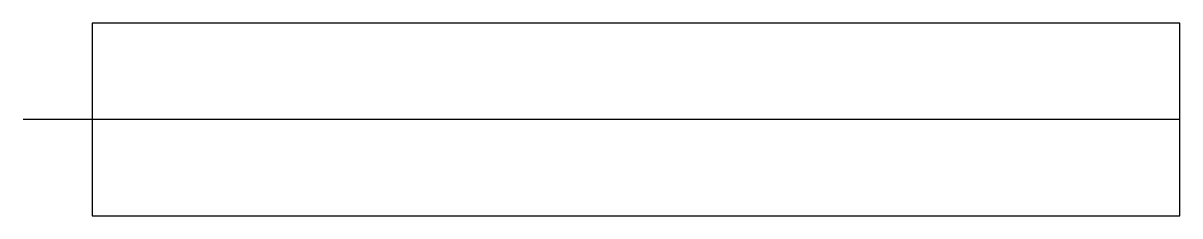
# Model space of a CAD drawing. Header units: millimetres. Extents: x -7 to 80.1, y -4 to 10.5.
import ezdxf

# ---------------------------------------------------------------- set-up
doc = ezdxf.new("R2010")
doc.units = ezdxf.units.MM
doc.layers.get('0').update_dxf_attribs({"linetype": 'CONTINUOUS'})

msp = doc.modelspace()

# ---------------------------------------------------------------- linework, layer by layer
for p, q in [((-1.8, 3.3), (-7, 3.3)), ((80.12, 3.3), (-1.8, 3.3))]:
    msp.add_line(p, q)
msp.add_lwpolyline([(-1.8, 10.55), (-1.8, -3.95), (80.12, -3.95), (80.12, 10.55)], close=True)

doc.saveas('drawing.dxf')
